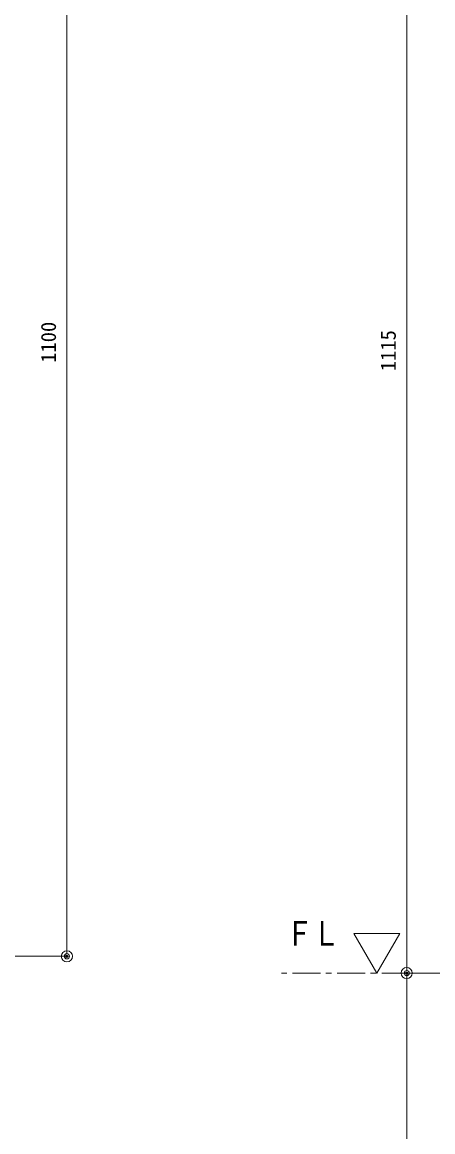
# Model space of a CAD drawing. Units: millimetres, scale not verified. Extents: x -3564 to 3564, y -1188 to 1188.
# Drawn here: x -2529 to -2162, y -622 to 372 of the extents above; entities that cross this region are included whole.
import ezdxf
from ezdxf.enums import TextEntityAlignment as Align

# ---------------------------------------------------------------- set-up
doc = ezdxf.new("R2010")
doc.units = ezdxf.units.MM
doc.header["$LTSCALE"] = 20
doc.header["$PDMODE"] = 32
doc.header["$PDSIZE"] = 10
doc.linetypes.add('USER1', pattern=[2, 1.25, -0.25, 0.25, -0.25])
for name, color, linetype, lineweight in [('0-0_0', 7, 'Continuous', 18), ('0-1_DEFPOINTS', 7, 'Continuous', 18), ('0-3_MOJI', 7, 'Continuous', 18), ('0-A_1手摺寸法', 7, 'Continuous', 18), ('1-0_KIJUN-A', 2, 'USER1', 18)]:
    doc.layers.add(name, color=color, linetype=linetype, lineweight=lineweight)
doc.styles.add('ＭＳ ゴシック', font='')
doc.styles.get('ＭＳ ゴシック').set_extended_font_data('MS Gothic')

# ---------------------------------------------------------------- blocks, each defined once
blk = doc.blocks.new('_ORIGIN2')
at = {"layer": '0-0_0'}
blk.add_line((-0.5, 0), (-1, 0), dxfattribs=at)
for radius in [0.5, 0.25]:
    blk.add_circle((0, 0), radius, dxfattribs=at)
blk = doc.blocks.new('D81')
at = {"layer": '0-1_DEFPOINTS'}
blk.add_point((3507.85, 565.13), dxfattribs=at)
at = {"layer": '0-A_1手摺寸法'}
for p, q in [((3507.85, 1675.53), (3507.85, 569.73)), ((3805.9, 565.13), (3507.85, 565.13))]:
    blk.add_line(p, q, dxfattribs=at)
at = {"layer": '0-A_1手摺寸法', "xscale": 4.6, "yscale": 4.6, "rotation": 270}
blk.add_blockref('_ORIGIN2', (3507.85, 565.13), dxfattribs=at)
at = {"layer": '0-A_1手摺寸法', "style": 'ＭＳ ゴシック'}
blk.add_text('1115', height=13.49, rotation=90, dxfattribs=at).set_placement((3502.1, 1104.23), align=Align.BOTTOM_LEFT)
blk = doc.blocks.new('D92')
at = {"layer": '0-1_DEFPOINTS'}
for p in [(3817.4, 565.13), (3507.85, 230.13), (3872.4, 230.13)]:
    blk.add_point(p, dxfattribs=at)
at = {"layer": '0-A_1手摺寸法'}
for p, q in [((3507.85, 560.53), (3507.85, 234.73)), ((3860.9, 230.13), (3507.85, 230.13))]:
    blk.add_line(p, q, dxfattribs=at)
at = {"layer": '0-A_1手摺寸法', "xscale": 4.6, "yscale": 4.6}
for p, rotation in [((3507.85, 565.13), 90), ((3507.85, 230.13), 270)]:
    blk.add_blockref('_ORIGIN2', p, dxfattribs=dict(at, rotation=rotation))
at = {"layer": '0-A_1手摺寸法', "style": 'ＭＳ ゴシック'}
blk.add_text('335', height=13.49, rotation=90, dxfattribs=at).set_placement((3502.1, 383.83), align=Align.BOTTOM_LEFT)
blk = doc.blocks.new('D57')
at = {"layer": '0-1_DEFPOINTS'}
blk.add_point((3203.51, 580.13), dxfattribs=at)
at = {"layer": '0-A_1手摺寸法'}
for p, q in [((3203.51, 1675.53), (3203.51, 584.73)), ((3112.87, 580.13), (3203.51, 580.13))]:
    blk.add_line(p, q, dxfattribs=at)
at = {"layer": '0-A_1手摺寸法', "xscale": 4.6, "yscale": 4.6, "rotation": 270}
blk.add_blockref('_ORIGIN2', (3203.51, 580.13), dxfattribs=at)
at = {"layer": '0-A_1手摺寸法', "style": 'ＭＳ ゴシック'}
blk.add_text('1100', height=13.49, rotation=90, dxfattribs=at).set_placement((3197.76, 1111.73), align=Align.BOTTOM_LEFT)

msp = doc.modelspace()

# ---------------------------------------------------------------- linework, layer by layer
at = {"layer": '0-3_MOJI'}
msp.add_lwpolyline([(-2211.86, -479.39), (-2232.4, -443.81), (-2191.32, -443.81)], close=True, dxfattribs=at)
at = {"layer": '1-0_KIJUN-A'}
msp.add_line((-1502.37, -479.39), (-2298.2, -479.39), dxfattribs=at)

# ---------------------------------------------------------------- block references
at = {"layer": '0-A_1手摺寸法'}
for name in ['D57', 'D81', 'D92']:
    msp.add_blockref(name, (-5692.93, -1044.52), dxfattribs=at)

# ---------------------------------------------------------------- texts
at = {"layer": '0-3_MOJI', "style": 'ＭＳ ゴシック', "width": 0.8}
msp.add_text('ＦＬ', height=21.99, dxfattribs=at).set_placement((-2293.11, -461.31), align=Align.BOTTOM_LEFT)

doc.saveas('drawing.dxf')
